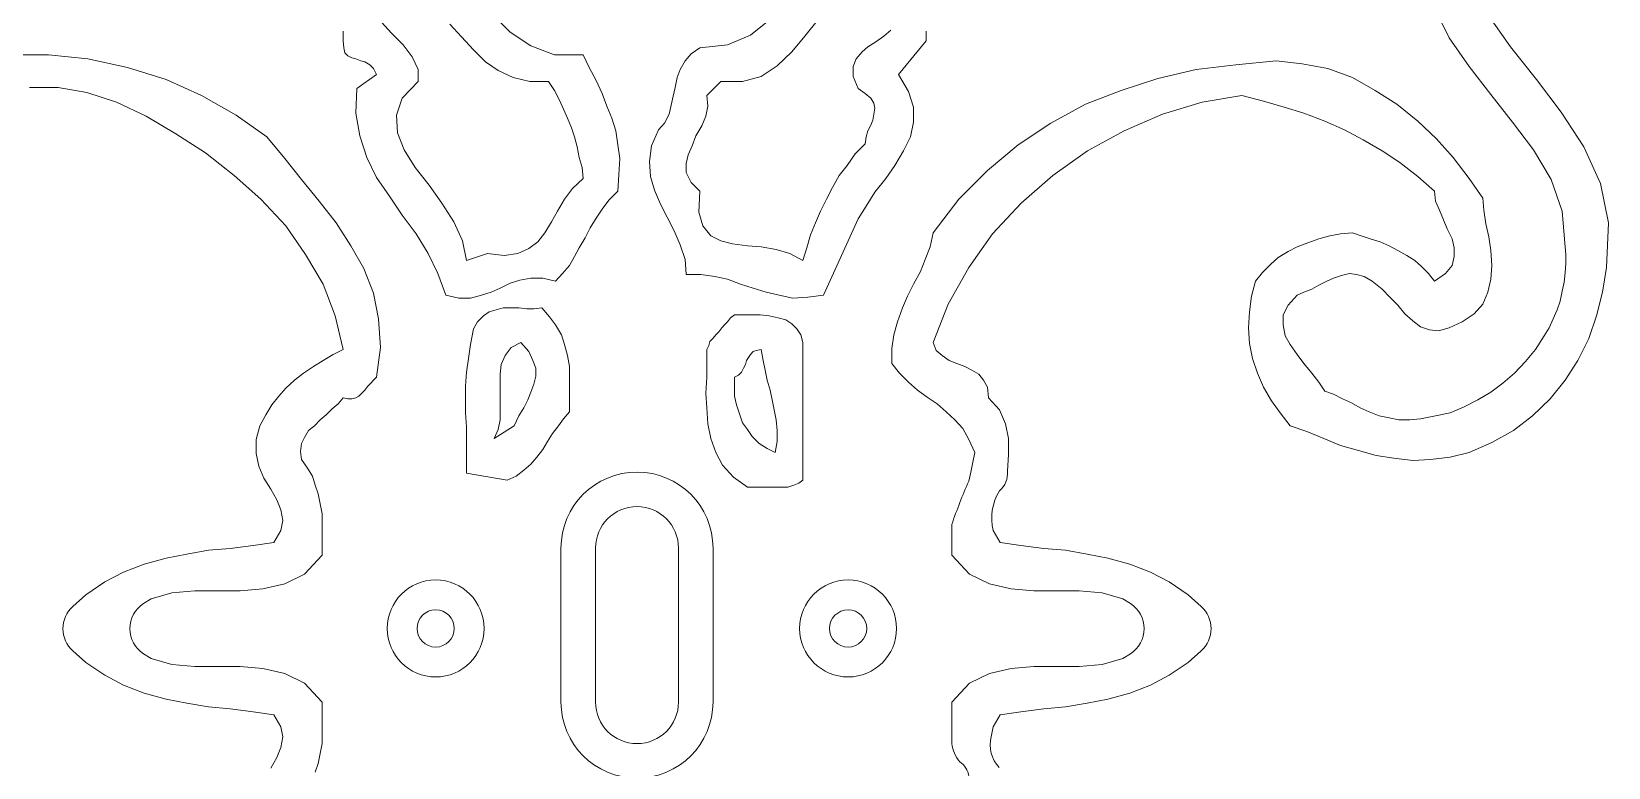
# Model space of a CAD drawing. Header units: millimetres. Extents: x -102 to 1947, y 0 to 1377.
# Drawn here: x 44 to 219.7, y 741.6 to 823.5 of the extents above; entities that cross this region are included whole.
import ezdxf

# ---------------------------------------------------------------- set-up
doc = ezdxf.new("R2010")
doc.units = ezdxf.units.MM
doc.layers.add('ceco.net 341', color=7, linetype='Continuous', lineweight=5)

# ---------------------------------------------------------------- blocks, each defined once
blk = doc.blocks.new('A$C00E300AF')
for p, q in [((-283.49, 993.76), (-279.74, 990.01)), ((-226.19, 989.35), (-222, 992.66)), ((-316.98, 988.03), (-316.98, 990.23)), ((-316.76, 986.49), (-316.98, 988.03)), ((-279.74, 990.01), (-275.11, 986.93)), ((-231.26, 987.15), (-226.19, 989.35)), ((-186.97, 988.03), (-193.14, 980.54)), ((-186.97, 990.23), (-186.97, 988.03)), ((-316.54, 985.38), (-316.76, 986.49)), ((-315.88, 984.72), (-316.54, 985.38)), ((-315, 984.28), (-315.88, 984.72)), ((-314.12, 984.06), (-315, 984.28)), ((-275.11, 986.93), (-269.82, 984.94)), ((-269.82, 984.94), (-263.43, 984.94)), ((-263.43, 984.94), (-262.11, 982.08)), ((-240.74, 983.62), (-239.41, 985.16)), ((-239.41, 985.16), (-237.43, 986.49)), ((-237.43, 986.49), (-231.26, 987.15)), ((-313.01, 983.62), (-314.12, 984.06)), ((-312.13, 983.4), (-313.01, 983.62)), ((-311.03, 982.74), (-312.13, 983.4)), ((-310.15, 981.86), (-311.03, 982.74)), ((-309.49, 980.54), (-310.15, 981.86)), ((-262.11, 982.08), (-260.57, 979.21)), ((-242.5, 979.87), (-241.84, 981.64)), ((-241.84, 981.64), (-240.74, 983.62)), ((-314.12, 971.94), (-313.9, 977.45)), ((-313.9, 977.45), (-309.49, 980.54)), ((-260.57, 979.21), (-259.25, 976.35)), ((-243.38, 975.69), (-242.94, 977.67)), ((-242.94, 977.67), (-242.5, 979.87)), ((-193.14, 980.54), (-190.93, 976.79)), ((-259.25, 976.35), (-258.14, 973.48)), ((-244.26, 971.72), (-243.82, 973.7)), ((-243.82, 973.7), (-243.38, 975.69)), ((-190.93, 976.79), (-189.83, 973.26)), ((-313.23, 966.87), (-314.12, 971.94)), ((-258.14, 973.48), (-257.04, 970.84)), ((-257.04, 970.84), (-256.16, 967.98)), ((-245.36, 969.74), (-244.26, 971.72)), ((-189.83, 973.26), (-189.83, 969.96)), ((-311.69, 962.03), (-313.23, 966.87)), ((-256.16, 967.98), (-255.72, 964.89)), ((-248.23, 964.67), (-246.69, 968.2)), ((-246.69, 968.2), (-245.36, 969.74)), ((-190.49, 966.65), (-192.04, 963.57)), ((-189.83, 969.96), (-190.49, 966.65)), ((-255.72, 964.89), (-255.28, 961.81)), ((-248.67, 961.14), (-248.23, 964.67)), ((-192.04, 963.57), (-194.02, 960.26)), ((-309.49, 957.62), (-311.69, 962.03)), ((-255.28, 961.81), (-255.5, 958.28)), ((-248.45, 957.84), (-248.67, 961.14)), ((-194.02, 960.26), (-196, 957.4)), ((-306.62, 953.43), (-309.49, 957.62)), ((-255.5, 958.28), (-255.72, 954.53)), ((-247.57, 954.75), (-248.45, 957.84)), ((-196, 957.4), (-198.43, 954.31)), ((-303.76, 949.24), (-306.62, 953.43)), ((-257.7, 952.55), (-259.25, 950.57)), ((-255.72, 954.53), (-257.7, 952.55)), ((-246.24, 951.67), (-247.57, 954.75)), ((-198.43, 954.31), (-200.41, 951.23)), ((-300.67, 945.06), (-303.76, 949.24)), ((-259.25, 950.57), (-260.57, 948.58)), ((-244.7, 948.8), (-246.24, 951.67)), ((-200.41, 951.23), (-202.17, 948.36)), ((-261.89, 946.38), (-262.99, 944.18)), ((-260.57, 948.58), (-261.89, 946.38)), ((-243.16, 945.72), (-244.7, 948.8)), ((-241.84, 942.63), (-243.16, 945.72)), ((-202.17, 948.36), (-209.88, 931.4)), ((-298.03, 940.65), (-300.67, 945.06)), ((-264.31, 941.97), (-265.42, 939.99)), ((-262.99, 944.18), (-264.31, 941.97)), ((-240.74, 939.33), (-241.84, 942.63)), ((-295.83, 936.24), (-298.03, 940.65)), ((-265.42, 939.99), (-266.52, 938.01)), ((-240.52, 936.02), (-240.74, 939.33)), ((-294.06, 931.4), (-295.83, 936.24)), ((-275.11, 935.14), (-277.54, 934.7)), ((-272.47, 935.14), (-275.11, 935.14)), ((-269.6, 934.48), (-272.47, 935.14)), ((-268.06, 936.24), (-269.6, 934.48)), ((-266.52, 938.01), (-268.06, 936.24)), ((-237.21, 936.02), (-240.52, 936.02)), ((-234.12, 935.58), (-237.21, 936.02)), ((-231.26, 934.92), (-234.12, 935.58)), ((-283.93, 932.06), (-286.13, 931.4)), ((-281.94, 932.94), (-283.93, 932.06)), ((-279.74, 934.04), (-281.94, 932.94)), ((-277.54, 934.7), (-279.74, 934.04)), ((-228.4, 933.82), (-231.26, 934.92)), ((-225.53, 932.94), (-228.4, 933.82)), ((-222.67, 932.06), (-225.53, 932.94)), ((-219.8, 931.4), (-222.67, 932.06)), ((-291.2, 930.73), (-294.06, 931.4)), ((-288.55, 930.73), (-291.2, 930.73)), ((-286.13, 931.4), (-288.55, 930.73)), ((-284.37, 927.65), (-282.82, 928.09)), ((-282.82, 928.09), (-281.28, 928.53)), ((-281.28, 928.53), (-279.52, 928.53)), ((-279.52, 928.53), (-277.76, 928.53)), ((-277.76, 928.53), (-275.99, 928.31)), ((-275.99, 928.31), (-274.45, 928.31)), ((-274.45, 928.31), (-272.69, 928.53)), ((-272.69, 928.53), (-270.93, 926.55)), ((-216.72, 930.73), (-219.8, 931.4)), ((-213.41, 930.95), (-216.72, 930.73)), ((-209.88, 931.4), (-213.41, 930.95)), ((-287.89, 923.9), (-287.01, 925.45)), ((-287.01, 925.45), (-285.69, 926.77)), ((-285.69, 926.77), (-284.37, 927.65)), ((-270.93, 926.55), (-269.6, 924.78)), ((-269.6, 924.78), (-268.28, 922.58)), ((-232.58, 924.12), (-231.92, 924.78)), ((-231.92, 924.78), (-231.26, 925.45)), ((-231.26, 925.45), (-230.6, 926.33)), ((-230.6, 926.33), (-229.72, 926.99)), ((-229.72, 926.99), (-227.95, 926.99)), ((-227.95, 926.99), (-225.97, 926.99)), ((-225.97, 926.99), (-223.99, 926.99)), ((-223.99, 926.99), (-222, 926.77)), ((-222, 926.77), (-220.02, 926.33)), ((-220.02, 926.33), (-218.26, 925.89)), ((-218.26, 925.89), (-216.94, 925)), ((-216.94, 925), (-215.83, 923.9)), ((-288.55, 920.38), (-287.89, 923.9)), ((-268.28, 922.58), (-267.62, 920.38)), ((-235.45, 920.16), (-235.23, 921.04)), ((-235.23, 921.04), (-234.57, 921.7)), ((-234.57, 921.7), (-233.9, 922.58)), ((-233.9, 922.58), (-233.24, 923.24)), ((-233.24, 923.24), (-232.58, 924.12)), ((-215.83, 923.9), (-214.95, 922.58)), ((-214.95, 922.58), (-214.51, 920.82)), ((-288.99, 917.29), (-288.55, 920.38)), ((-267.62, 920.38), (-266.96, 917.95)), ((-266.96, 917.95), (-266.52, 915.53)), ((-235.89, 919.28), (-235.45, 920.16)), ((-235.89, 916.19), (-235.89, 919.28)), ((-214.51, 920.82), (-214.51, 918.17)), ((-214.51, 918.17), (-214.51, 915.31)), ((-289.66, 911.12), (-289.44, 914.21)), ((-289.44, 914.21), (-288.99, 917.29)), ((-266.52, 915.53), (-266.52, 913.1)), ((-235.89, 913.1), (-235.89, 916.19)), ((-214.51, 915.31), (-214.51, 912.44)), ((-289.66, 908.04), (-289.66, 911.12)), ((-266.52, 913.1), (-266.52, 910.68)), ((-266.52, 910.68), (-266.52, 908.04)), ((-236.11, 909.58), (-235.89, 913.1)), ((-214.51, 912.44), (-214.51, 909.36)), ((-289.66, 905.17), (-289.66, 908.04)), ((-266.52, 908.04), (-266.52, 905.39)), ((-235.89, 906.27), (-236.11, 909.58)), ((-214.51, 909.36), (-214.51, 906.27)), ((-289.44, 902.09), (-289.66, 905.17)), ((-267.84, 903.85), (-268.94, 902.31)), ((-266.52, 905.39), (-267.84, 903.85)), ((-235.67, 902.75), (-235.89, 906.27)), ((-214.51, 906.27), (-214.51, 902.97)), ((-289.44, 898.78), (-289.44, 902.09)), ((-270.26, 900.54), (-271.37, 898.78)), ((-268.94, 902.31), (-270.26, 900.54)), ((-235.01, 899.44), (-235.67, 902.75)), ((-214.51, 902.97), (-214.51, 899.66)), ((-289.44, 895.26), (-289.44, 898.78)), ((-272.47, 897.02), (-273.79, 895.26)), ((-271.37, 898.78), (-272.47, 897.02)), ((-233.9, 896.36), (-235.01, 899.44)), ((-232.36, 893.49), (-233.9, 896.36)), ((-214.51, 899.66), (-214.51, 896.58)), ((-214.51, 896.58), (-214.51, 893.27)), ((-289.44, 891.73), (-289.44, 895.26)), ((-275.11, 893.71), (-276.65, 892.39)), ((-273.79, 895.26), (-275.11, 893.71)), ((-229.94, 890.85), (-232.36, 893.49)), ((-214.51, 893.27), (-214.51, 890.19)), ((-280.4, 890.19), (-289.44, 891.73)), ((-278.42, 891.07), (-280.4, 890.19)), ((-276.65, 892.39), (-278.42, 891.07)), ((-226.85, 888.64), (-229.94, 890.85)), ((-215.39, 889.53), (-216.5, 889.09)), ((-214.51, 890.19), (-215.39, 889.53)), ((-225.53, 888.64), (-226.85, 888.64)), ((-224.21, 888.64), (-225.53, 888.64)), ((-222.89, 888.64), (-224.21, 888.64)), ((-221.56, 888.64), (-222.89, 888.64)), ((-220.24, 888.64), (-221.56, 888.64)), ((-218.92, 888.64), (-220.24, 888.64)), ((-217.82, 888.64), (-218.92, 888.64)), ((-216.5, 889.09), (-217.82, 888.64)), ((-268.4, 840.74), (-268.4, 875.03)), ((-260.7, 840.74), (-260.7, 875.03)), ((-242.21, 840.74), (-242.21, 875.03)), ((-234.5, 840.74), (-234.5, 875.03))]:
    blk.add_line(p, q)
for centre, radius in [((-296.33, 857.13), 10.8), ((-204.4, 857.13), 10.8), ((-296.33, 857.13), 4.15), ((-204.4, 857.13), 4.15)]:
    blk.add_circle(centre, radius)
for centre, radius, start, end in [((-251.45, 875.03), 16.95, 0, 180), ((-62.92, 839.4), 125.24, 156.1864, 160.953), ((-173.81, 891.6), 4.94, 309.8069, 6.6831), ((-161.1, 881.75), 11.3, 147.6496, 194.3707), ((-251.45, 875.03), 9.25, 0, 180), ((-251.45, 840.74), 16.95, 180, 0), ((-251.45, 840.74), 9.25, 180, 0), ((-165.48, 831.13), 7.25, 164.8461, 223.1873), ((-174.33, 832.18), 7, 185.7417, 222.5418), ((-182.24, 823.52), 4.79, 8.2912, 55.0538)]:
    blk.add_arc(centre, radius, start, end)
at = {"layer": 'ceco.net 341'}
for p, q in [((-73.7, 995.3), (-70.4, 988.69)), ((-306.18, 989.79), (-308.39, 992.22)), ((-293.18, 991.77), (-290.54, 988.91)), ((-214.07, 989.13), (-210.99, 992.88)), ((-56.73, 986.71), (-62.02, 994.2)), ((-303.54, 987.15), (-306.18, 989.79)), ((-290.54, 988.91), (-287.89, 986.04)), ((-216.94, 985.6), (-214.07, 989.13)), ((-198.21, 987.81), (-199.97, 986.71)), ((-196.44, 989.13), (-198.21, 987.81)), ((-194.9, 990.45), (-196.44, 989.13)), ((-70.4, 988.69), (-65.99, 982.3)), ((-382.65, 984.94), (-391.46, 984.94)), ((-373.83, 984.06), (-382.65, 984.94)), ((-301.56, 984.5), (-303.54, 987.15)), ((-300.23, 981.64), (-301.56, 984.5)), ((-287.89, 986.04), (-285.25, 983.4)), ((-220.24, 982.52), (-216.94, 985.6)), ((-201.29, 985.6), (-202.61, 984.06)), ((-199.97, 986.71), (-201.29, 985.6)), ((-51, 979.43), (-56.73, 986.71)), ((-365.02, 982.08), (-373.83, 984.06)), ((-356.43, 979.43), (-365.02, 982.08)), ((-300.23, 978.99), (-300.23, 981.64)), ((-285.25, 983.4), (-282.38, 981.42)), ((-282.38, 981.42), (-279.08, 979.87)), ((-223.77, 980.1), (-220.24, 982.52)), ((-202.61, 984.06), (-203.27, 982.3)), ((-203.27, 982.3), (-203.27, 980.1)), ((-126.81, 981.64), (-135.4, 979.65)), ((-117.99, 982.74), (-126.81, 981.64)), ((-108.96, 983.62), (-117.99, 982.74)), ((-103.23, 982.96), (-108.96, 983.62)), ((-97.5, 981.86), (-103.23, 982.96)), ((-91.99, 979.87), (-97.5, 981.86)), ((-65.99, 982.3), (-61.14, 976.13)), ((-386.84, 977.67), (-380.45, 977.67)), ((-380.45, 977.67), (-374.05, 976.57)), ((-348.49, 975.91), (-356.43, 979.43)), ((-303.76, 975.25), (-300.23, 978.99)), ((-279.08, 979.87), (-275.33, 978.99)), ((-275.33, 978.99), (-271.15, 978.99)), ((-271.15, 978.99), (-269.82, 977.01)), ((-235.89, 975.91), (-232.8, 978.99)), ((-232.8, 978.99), (-227.95, 978.99)), ((-227.95, 978.99), (-223.77, 980.1)), ((-203.27, 980.1), (-202.17, 977.45)), ((-202.17, 977.45), (-200.63, 976.35)), ((-135.4, 979.65), (-143.56, 977.01)), ((-86.92, 977.01), (-91.99, 979.87)), ((-45.49, 972.16), (-51, 979.43)), ((-374.05, 976.57), (-367.44, 974.37)), ((-367.44, 974.37), (-360.83, 971.28)), ((-340.78, 971.5), (-348.49, 975.91)), ((-305.08, 971.5), (-303.76, 975.25)), ((-269.82, 977.01), (-268.72, 974.81)), ((-268.72, 974.81), (-267.84, 972.82)), ((-235.67, 973.48), (-235.89, 975.91)), ((-200.63, 976.35), (-199.31, 975.25)), ((-199.31, 975.25), (-198.65, 974.15)), ((-198.65, 974.15), (-198.43, 973.04)), ((-151.49, 973.92), (-159.2, 969.74)), ((-143.56, 977.01), (-151.49, 973.92)), ((-134.3, 971.72), (-125.49, 974.37)), ((-125.49, 974.37), (-116.67, 975.91)), ((-116.67, 975.91), (-111.82, 974.59)), ((-111.82, 974.59), (-107.2, 973.26)), ((-82.07, 973.92), (-86.92, 977.01)), ((-77.45, 970.18), (-82.07, 973.92)), ((-61.14, 976.13), (-56.29, 969.96)), ((-360.83, 971.28), (-354.22, 967.31)), ((-333.95, 966.65), (-340.78, 971.5)), ((-304.86, 967.53), (-305.08, 971.5)), ((-267.84, 972.82), (-266.96, 970.84)), ((-266.96, 970.84), (-266.08, 968.64)), ((-236.99, 969.08), (-236.11, 971.28)), ((-236.11, 971.28), (-235.67, 973.48)), ((-198.87, 970.4), (-199.31, 969.3)), ((-198.65, 971.72), (-198.87, 970.4)), ((-198.43, 973.04), (-198.65, 971.72)), ((-142.89, 967.98), (-134.3, 971.72)), ((-107.2, 973.26), (-102.79, 971.94)), ((-102.79, 971.94), (-98.16, 970.18)), ((-98.16, 970.18), (-93.75, 968.2)), ((-73.26, 966.21), (-77.45, 970.18)), ((-40.43, 964.45), (-45.49, 972.16)), ((-354.22, 967.31), (-347.61, 963.13)), ((-329.98, 961.81), (-333.95, 966.65)), ((-303.32, 963.79), (-304.86, 967.53)), ((-266.08, 968.64), (-265.42, 966.65)), ((-265.42, 966.65), (-264.76, 964.45)), ((-239.19, 964.67), (-238.31, 966.87)), ((-238.31, 966.87), (-236.99, 969.08)), ((-200.41, 966.65), (-200.63, 965.11)), ((-199.97, 967.98), (-200.41, 966.65)), ((-199.31, 969.3), (-199.97, 967.98)), ((-159.2, 969.74), (-166.47, 964.89)), ((-151.05, 963.57), (-142.89, 967.98)), ((-93.75, 968.2), (-89.57, 965.99)), ((-56.29, 969.96), (-51.66, 963.79)), ((-347.61, 963.13), (-341.22, 958.06)), ((-300.89, 959.82), (-303.32, 963.79)), ((-264.76, 964.45), (-264.31, 962.03)), ((-240.07, 962.69), (-239.19, 964.67)), ((-200.63, 965.11), (-202.83, 962.91)), ((-166.47, 964.89), (-173.3, 959.16)), ((-158.76, 958.06), (-151.05, 963.57)), ((-89.57, 965.99), (-85.38, 963.57)), ((-85.38, 963.57), (-81.41, 960.92)), ((-69.51, 962.03), (-73.26, 966.21)), ((-51.66, 963.79), (-47.7, 957.18)), ((-36.68, 956.3), (-40.43, 964.45)), ((-326.24, 957.18), (-329.98, 961.81)), ((-297.81, 955.86), (-300.89, 959.82)), ((-264.31, 962.03), (-263.65, 959.82)), ((-263.65, 959.82), (-263.43, 957.4)), ((-240.52, 960.7), (-240.07, 962.69)), ((-240.52, 958.72), (-240.52, 960.7)), ((-204.6, 960.26), (-206.36, 958.06)), ((-202.83, 962.91), (-204.6, 960.26)), ((-81.41, 960.92), (-77.45, 957.84)), ((-65.99, 957.4), (-69.51, 962.03)), ((-341.22, 958.06), (-335.27, 952.77)), ((-322.27, 952.33), (-326.24, 957.18)), ((-263.43, 957.4), (-265.86, 955.19)), ((-239.41, 956.52), (-240.52, 958.72)), ((-237.43, 954.53), (-239.41, 956.52)), ((-206.36, 958.06), (-207.9, 955.41)), ((-173.3, 959.16), (-179.7, 952.77)), ((-165.81, 951.89), (-158.76, 958.06)), ((-77.45, 957.84), (-73.7, 954.53)), ((-62.9, 952.99), (-65.99, 957.4)), ((-47.7, 957.18), (-45.27, 950.13)), ((-34.92, 947.48), (-36.68, 956.3)), ((-335.27, 952.77), (-329.76, 946.82)), ((-294.94, 951.89), (-297.81, 955.86)), ((-267.62, 952.77), (-269.16, 950.13)), ((-265.86, 955.19), (-267.62, 952.77)), ((-237.65, 949.91), (-237.43, 954.53)), ((-209.22, 952.77), (-210.55, 950.13)), ((-207.9, 955.41), (-209.22, 952.77)), ((-179.7, 952.77), (-185.42, 945.28)), ((-73.7, 954.53), (-73.48, 952.33)), ((-62.68, 950.35), (-62.9, 952.99)), ((-318.52, 947.48), (-322.27, 952.33)), ((-292.3, 947.7), (-294.94, 951.89)), ((-269.16, 950.13), (-270.48, 947.7)), ((-236.77, 946.82), (-237.65, 949.91)), ((-210.55, 950.13), (-211.65, 947.48)), ((-172.2, 945.06), (-165.81, 951.89)), ((-73.48, 952.33), (-72.6, 950.35)), ((-72.6, 950.35), (-71.72, 948.14)), ((-62.24, 947.26), (-62.68, 950.35)), ((-45.27, 950.13), (-44.61, 942.19)), ((-329.76, 946.82), (-325.35, 940.43)), ((-315.22, 942.41), (-318.52, 947.48)), ((-290.32, 943.51), (-292.3, 947.7)), ((-270.48, 947.7), (-272.03, 945.28)), ((-235.01, 944.62), (-236.77, 946.82)), ((-211.65, 947.48), (-212.75, 944.84)), ((-71.72, 948.14), (-70.84, 946.16)), ((-70.84, 946.16), (-69.73, 943.96)), ((-61.58, 944.4), (-62.24, 947.26)), ((-35.36, 937.57), (-34.92, 947.48)), ((-312.35, 937.34), (-315.22, 942.41)), ((-289.44, 939.11), (-290.32, 943.51)), ((-273.57, 943.29), (-275.55, 941.75)), ((-272.03, 945.28), (-273.57, 943.29)), ((-232.8, 943.51), (-235.01, 944.62)), ((-230.16, 942.85), (-232.8, 943.51)), ((-226.85, 942.41), (-230.16, 942.85)), ((-223.77, 942.19), (-226.85, 942.41)), ((-220.46, 941.53), (-223.77, 942.19)), ((-213.63, 941.97), (-214.51, 939.11)), ((-212.75, 944.84), (-213.63, 941.97)), ((-186.09, 942.19), (-187.19, 939.33)), ((-185.42, 945.28), (-186.09, 942.19)), ((-177.49, 937.57), (-172.2, 945.06)), ((-104.33, 942.19), (-106.31, 941.09)), ((-101.91, 943.07), (-104.33, 942.19)), ((-99.48, 943.96), (-101.91, 943.07)), ((-97.06, 944.62), (-99.48, 943.96)), ((-94.64, 945.06), (-97.06, 944.62)), ((-91.99, 945.28), (-94.64, 945.06)), ((-90.01, 944.62), (-91.99, 945.28)), ((-88.02, 943.96), (-90.01, 944.62)), ((-85.82, 943.29), (-88.02, 943.96)), ((-83.84, 942.41), (-85.82, 943.29)), ((-81.85, 941.31), (-83.84, 942.41)), ((-69.73, 943.96), (-69.29, 941.97)), ((-69.29, 941.97), (-69.29, 939.99)), ((-61.14, 941.31), (-61.58, 944.4)), ((-44.61, 942.19), (-44.39, 940.43)), ((-325.35, 940.43), (-321.39, 933.82)), ((-284.81, 940.65), (-289.44, 939.11)), ((-281.06, 940.21), (-284.81, 940.65)), ((-277.98, 940.65), (-281.06, 940.21)), ((-275.55, 941.75), (-277.98, 940.65)), ((-217.38, 940.65), (-220.46, 941.53)), ((-214.51, 939.11), (-217.38, 940.65)), ((-187.19, 939.33), (-188.29, 936.68)), ((-108.52, 939.77), (-110.28, 938.23)), ((-106.31, 941.09), (-108.52, 939.77)), ((-79.87, 940.21), (-81.85, 941.31)), ((-78.11, 939.11), (-79.87, 940.21)), ((-76.57, 937.79), (-78.11, 939.11)), ((-69.29, 939.99), (-69.73, 938.01)), ((-60.92, 938.01), (-61.14, 941.31)), ((-44.39, 938.45), (-44.61, 936.46)), ((-44.39, 940.43), (-44.39, 938.45)), ((-310.15, 931.84), (-312.35, 937.34)), ((-188.29, 936.68), (-189.83, 933.82)), ((-182.12, 929.41), (-177.49, 937.57)), ((-112.04, 936.46), (-113.59, 934.48)), ((-110.28, 938.23), (-112.04, 936.46)), ((-97.72, 934.48), (-96.18, 935.14)), ((-96.18, 935.14), (-94.42, 935.8)), ((-94.42, 935.8), (-92.65, 936.24)), ((-92.65, 936.24), (-91.11, 936.02)), ((-91.11, 936.02), (-89.35, 935.58)), ((-89.35, 935.58), (-87.58, 934.48)), ((-75.02, 936.24), (-76.57, 937.79)), ((-73.7, 934.48), (-75.02, 936.24)), ((-71.28, 936.24), (-73.7, 934.48)), ((-69.73, 938.01), (-71.28, 936.24)), ((-61.14, 934.92), (-60.92, 938.01)), ((-44.61, 936.46), (-44.83, 934.26)), ((-36.24, 932.06), (-35.36, 937.57)), ((-321.39, 933.82), (-318.74, 926.77)), ((-309.05, 926.11), (-310.15, 931.84)), ((-189.83, 933.82), (-191.15, 931.17)), ((-113.59, 934.48), (-114.47, 931.17)), ((-104.33, 931.4), (-102.79, 932.06)), ((-102.79, 932.06), (-101.03, 932.72)), ((-101.03, 932.72), (-99.48, 933.6)), ((-99.48, 933.6), (-97.72, 934.48)), ((-87.58, 934.48), (-85.38, 932.72)), ((-85.38, 932.72), (-83.62, 930.95)), ((-62.9, 929.41), (-61.8, 932.06)), ((-61.8, 932.06), (-61.14, 934.92)), ((-45.27, 932.28), (-45.71, 930.07)), ((-44.83, 934.26), (-45.27, 932.28)), ((-37.56, 926.77), (-36.24, 932.06)), ((-192.26, 928.53), (-193.36, 925.45)), ((-191.15, 931.17), (-192.26, 928.53)), ((-185.42, 920.82), (-182.12, 929.41)), ((-114.47, 931.17), (-114.91, 927.65)), ((-107.42, 926.99), (-106.31, 929.19)), ((-106.31, 929.19), (-104.33, 931.4)), ((-83.62, 930.95), (-81.85, 929.19)), ((-81.85, 929.19), (-80.31, 927.21)), ((-64.89, 927.21), (-62.9, 929.41)), ((-46.38, 928.09), (-47.26, 926.11)), ((-45.71, 930.07), (-46.38, 928.09)), ((-318.74, 926.77), (-316.98, 919.28)), ((-308.61, 919.72), (-309.05, 926.11)), ((-193.36, 925.45), (-194.24, 922.58)), ((-114.91, 927.65), (-115.13, 924.12)), ((-107.42, 924.78), (-107.42, 926.99)), ((-106.98, 922.36), (-107.42, 924.78)), ((-80.31, 927.21), (-78.55, 925.67)), ((-78.55, 925.67), (-76.79, 924.34)), ((-70.4, 924.12), (-67.53, 925.45)), ((-67.53, 925.45), (-64.89, 927.21)), ((-47.26, 926.11), (-48.14, 924.12)), ((-39.32, 921.7), (-37.56, 926.77)), ((-194.24, 922.58), (-194.68, 919.5)), ((-115.13, 924.12), (-114.91, 920.6)), ((-105.87, 920.38), (-106.98, 922.36)), ((-76.79, 924.34), (-74.8, 923.68)), ((-74.8, 923.68), (-72.82, 923.46)), ((-72.82, 923.46), (-70.4, 924.12)), ((-49.24, 922.36), (-51.22, 919.28)), ((-48.14, 924.12), (-49.24, 922.36)), ((-41.75, 916.85), (-39.32, 921.7)), ((-319.18, 918.17), (-321.39, 916.85)), ((-316.98, 919.28), (-319.18, 918.17)), ((-309.49, 913.1), (-308.61, 919.72)), ((-281.72, 915.97), (-280.84, 917.95)), ((-280.84, 917.95), (-279.52, 919.72)), ((-279.52, 919.72), (-277.32, 920.82)), ((-277.32, 920.82), (-275.55, 918.83)), ((-275.55, 918.83), (-274.67, 916.85)), ((-227.07, 916.85), (-226.63, 917.51)), ((-226.63, 917.51), (-226.19, 918.17)), ((-226.19, 918.17), (-225.53, 918.83)), ((-225.53, 918.83), (-224.87, 919.05)), ((-224.87, 919.05), (-223.77, 919.28)), ((-223.77, 919.28), (-223.33, 916.85)), ((-194.68, 919.5), (-194.68, 916.19)), ((-184.76, 919.05), (-185.42, 920.82)), ((-183.44, 917.95), (-184.76, 919.05)), ((-181.9, 916.85), (-183.44, 917.95)), ((-114.91, 920.6), (-114.25, 917.29)), ((-104.33, 918.17), (-105.87, 920.38)), ((-102.79, 916.19), (-104.33, 918.17)), ((-51.22, 919.28), (-53.43, 916.63)), ((-325.8, 913.99), (-327.78, 912.44)), ((-323.59, 915.53), (-325.8, 913.99)), ((-321.39, 916.85), (-323.59, 915.53)), ((-281.94, 913.77), (-281.72, 915.97)), ((-274.67, 916.85), (-274.01, 915.09)), ((-274.01, 915.09), (-274.01, 913.33)), ((-228.84, 913.55), (-228.17, 914.21)), ((-228.17, 914.21), (-227.73, 915.09)), ((-227.73, 915.09), (-227.29, 915.97)), ((-227.29, 915.97), (-227.07, 916.85)), ((-223.33, 916.85), (-222.89, 914.65)), ((-222.89, 914.65), (-222.45, 912.44)), ((-194.68, 916.19), (-192.92, 913.99)), ((-192.92, 913.99), (-190.93, 912)), ((-180.14, 916.19), (-181.9, 916.85)), ((-178.37, 915.53), (-180.14, 916.19)), ((-176.83, 914.65), (-178.37, 915.53)), ((-175.29, 913.77), (-176.83, 914.65)), ((-114.25, 917.29), (-113.15, 913.99)), ((-113.15, 913.99), (-111.82, 910.9)), ((-101.03, 913.99), (-102.79, 916.19)), ((-99.48, 912), (-101.03, 913.99)), ((-55.85, 913.99), (-58.5, 911.78)), ((-53.43, 916.63), (-55.85, 913.99)), ((-44.61, 912.44), (-41.75, 916.85)), ((-329.76, 910.68), (-331.3, 908.92)), ((-327.78, 912.44), (-329.76, 910.68)), ((-312.13, 910.24), (-311.47, 911.12)), ((-311.47, 911.12), (-310.81, 911.78)), ((-310.81, 911.78), (-310.15, 912.44)), ((-310.15, 912.44), (-309.49, 913.1)), ((-281.94, 911.34), (-281.94, 913.77)), ((-281.94, 908.7), (-281.94, 911.34)), ((-274.45, 911.56), (-275.11, 909.8)), ((-274.01, 913.33), (-274.45, 911.56)), ((-229.72, 913.1), (-228.84, 913.55)), ((-229.72, 911.12), (-229.72, 913.1)), ((-229.72, 908.92), (-229.72, 911.12)), ((-222.45, 912.44), (-221.78, 910.24)), ((-190.93, 912), (-188.95, 910.24)), ((-174.19, 912.44), (-175.29, 913.77)), ((-173.3, 910.9), (-174.19, 912.44)), ((-173.08, 908.48), (-173.3, 910.9)), ((-111.82, 910.9), (-110.06, 907.82)), ((-98.16, 910.02), (-99.48, 912)), ((-58.5, 911.78), (-61.14, 909.8)), ((-47.92, 908.26), (-44.61, 912.44)), ((-332.85, 906.93), (-334.17, 904.73)), ((-331.3, 908.92), (-332.85, 906.93)), ((-319.4, 906.05), (-318.08, 907.16)), ((-318.08, 907.16), (-316.98, 908.48)), ((-316.98, 908.48), (-315.88, 908.26)), ((-315.88, 908.26), (-315, 908.26)), ((-315, 908.26), (-314.12, 908.48)), ((-314.12, 908.48), (-313.46, 908.92)), ((-313.46, 908.92), (-312.79, 909.58)), ((-312.79, 909.58), (-312.13, 910.24)), ((-281.94, 906.05), (-281.94, 908.7)), ((-275.77, 908.04), (-276.65, 906.27)), ((-275.11, 909.8), (-275.77, 908.04)), ((-229.28, 906.93), (-229.72, 908.92)), ((-228.62, 904.95), (-229.28, 906.93)), ((-221.78, 910.24), (-221.34, 908.04)), ((-221.34, 908.04), (-220.9, 905.83)), ((-188.95, 910.24), (-186.75, 908.7)), ((-186.75, 908.7), (-184.54, 907.16)), ((-184.54, 907.16), (-182.56, 905.39)), ((-170.66, 905.83), (-173.08, 908.48)), ((-110.06, 907.82), (-108.08, 905.17)), ((-96.18, 909.36), (-98.16, 910.02)), ((-94.19, 908.26), (-96.18, 909.36)), ((-92.21, 907.38), (-94.19, 908.26)), ((-90.23, 906.27), (-92.21, 907.38)), ((-64.01, 908.04), (-67.09, 906.49)), ((-61.14, 909.8), (-64.01, 908.04)), ((-51.89, 904.51), (-47.92, 908.26)), ((-334.17, 904.73), (-335.49, 902.31)), ((-323.37, 902.31), (-322.05, 903.63)), ((-322.05, 903.63), (-320.73, 904.73)), ((-320.73, 904.73), (-319.4, 906.05)), ((-282.38, 901.43), (-281.94, 903.63)), ((-281.94, 903.63), (-281.94, 906.05)), ((-277.76, 904.51), (-278.86, 902.31)), ((-276.65, 906.27), (-277.76, 904.51)), ((-227.95, 902.97), (-228.62, 904.95)), ((-220.9, 905.83), (-220.46, 903.63)), ((-220.46, 903.63), (-220.24, 901.21)), ((-182.56, 905.39), (-180.58, 903.63)), ((-180.58, 903.63), (-178.81, 901.65)), ((-169.34, 902.75), (-170.66, 905.83)), ((-108.08, 905.17), (-105.87, 902.31)), ((-88.24, 905.39), (-90.23, 906.27)), ((-86.04, 904.51), (-88.24, 905.39)), ((-83.84, 904.07), (-86.04, 904.51)), ((-81.63, 903.63), (-83.84, 904.07)), ((-79.21, 903.63), (-81.63, 903.63)), ((-76.79, 903.85), (-79.21, 903.63)), ((-73.48, 904.51), (-76.79, 903.85)), ((-70.18, 905.17), (-73.48, 904.51)), ((-67.09, 906.49), (-70.18, 905.17)), ((-56.07, 901.21), (-51.89, 904.51)), ((-335.49, 902.31), (-336.37, 899.22)), ((-325.58, 899.66), (-324.69, 901.21)), ((-324.69, 901.21), (-323.37, 902.31)), ((-278.86, 902.31), (-283.27, 899.44)), ((-283.27, 899.44), (-282.38, 901.43)), ((-226.85, 901.43), (-227.95, 902.97)), ((-225.75, 899.88), (-226.85, 901.43)), ((-224.21, 898.34), (-225.75, 899.88)), ((-220.24, 901.21), (-220.24, 898.78)), ((-178.81, 901.65), (-177.49, 899.22)), ((-168.68, 899.44), (-169.34, 902.75)), ((-105.87, 902.31), (-102.13, 900.99)), ((-102.13, 900.99), (-98.38, 899.44)), ((-60.92, 898.56), (-56.07, 901.21)), ((-336.37, 899.22), (-336.37, 896.14)), ((-326.46, 896.58), (-326.24, 898.34)), ((-326.24, 894.81), (-326.46, 896.58)), ((-326.24, 898.34), (-325.58, 899.66)), ((-222.45, 897.24), (-224.21, 898.34)), ((-220.68, 896.36), (-222.45, 897.24)), ((-220.24, 898.78), (-220.68, 896.36)), ((-177.49, 899.22), (-176.17, 896.36)), ((-176.17, 896.36), (-176.61, 894.15)), ((-168.68, 895.92), (-168.68, 899.44)), ((-98.38, 899.44), (-94.64, 897.9)), ((-94.64, 897.9), (-90.67, 896.8)), ((-90.67, 896.8), (-86.7, 895.7)), ((-70.18, 895.26), (-65.99, 896.36)), ((-65.99, 896.36), (-60.92, 898.56)), ((-336.37, 896.14), (-335.71, 893.27)), ((-335.71, 893.27), (-334.61, 890.63)), ((-324.91, 892.83), (-326.24, 894.81)), ((-323.81, 891.07), (-324.91, 892.83)), ((-176.61, 894.15), (-177.05, 891.95)), ((-168.9, 892.17), (-168.68, 895.92)), ((-86.7, 895.7), (-82.74, 895.04)), ((-82.74, 895.04), (-78.55, 894.59)), ((-78.55, 894.59), (-74.58, 894.81)), ((-74.58, 894.81), (-70.18, 895.26)), ((-334.61, 890.63), (-333.07, 888.2)), ((-323.15, 889.09), (-323.81, 891.07)), ((-177.05, 891.95), (-177.49, 889.97)), ((-333.07, 888.2), (-331.75, 885.78)), ((-331.75, 885.78), (-330.86, 883.58)), ((-322.49, 887.1), (-323.15, 889.09)), ((-322.05, 884.9), (-322.49, 887.1)), ((-330.86, 883.58), (-330.42, 881.15)), ((-321.61, 882.69), (-322.05, 884.9)), ((-321.61, 880.27), (-321.61, 882.69)), ((-330.86, 878.95), (-332.41, 876.3)), ((-330.42, 881.15), (-330.86, 878.95)), ((-321.61, 878.07), (-321.61, 880.27)), ((-181.3, 878.07), (-181.3, 880.27)), ((-172.04, 878.95), (-170.5, 876.3)), ((-337.03, 875.64), (-342.1, 874.98)), ((-332.41, 876.3), (-337.03, 875.64)), ((-321.61, 875.64), (-321.61, 878.07)), ((-321.61, 873.44), (-321.61, 875.64)), ((-181.3, 875.64), (-181.3, 878.07)), ((-181.3, 873.44), (-181.3, 875.64)), ((-170.5, 876.3), (-165.87, 875.64)), ((-165.87, 875.64), (-160.8, 874.98)), ((-356.43, 872.78), (-361.27, 871.46)), ((-351.8, 873.66), (-356.43, 872.78)), ((-346.95, 874.54), (-351.8, 873.66)), ((-342.1, 874.98), (-346.95, 874.54)), ((-325.58, 869.25), (-321.61, 873.44)), ((-177.33, 869.25), (-181.3, 873.44)), ((-160.8, 874.98), (-155.96, 874.54)), ((-155.96, 874.54), (-151.11, 873.66)), ((-151.11, 873.66), (-146.48, 872.78)), ((-146.48, 872.78), (-141.63, 871.46)), ((-365.9, 869.69), (-370.09, 867.49)), ((-361.27, 871.46), (-365.9, 869.69)), ((-329.98, 867.05), (-325.58, 869.25)), ((-172.92, 867.05), (-177.33, 869.25)), ((-141.63, 871.46), (-137, 869.69)), ((-137, 869.69), (-132.82, 867.49)), ((-370.09, 867.49), (-374.28, 864.63)), ((-359.73, 863.74), (-355.1, 865.07)), ((-355.1, 865.07), (-350.04, 865.51)), ((-350.04, 865.51), (-344.97, 865.51)), ((-344.97, 865.51), (-339.9, 865.51)), ((-339.9, 865.51), (-334.83, 865.95)), ((-334.83, 865.95), (-329.98, 867.05)), ((-168.08, 865.95), (-172.92, 867.05)), ((-163.01, 865.51), (-168.08, 865.95)), ((-157.94, 865.51), (-163.01, 865.51)), ((-152.87, 865.51), (-157.94, 865.51)), ((-147.8, 865.07), (-152.87, 865.51)), ((-143.17, 863.74), (-147.8, 865.07)), ((-132.82, 867.49), (-128.63, 864.63)), ((-374.28, 864.63), (-377.2, 862.03)), ((-361.42, 862.68), (-359.73, 863.74)), ((-141.49, 862.68), (-143.17, 863.74)), ((-128.63, 864.63), (-125.71, 862.03)), ((-374.28, 849.55), (-377.2, 852.15)), ((-361.42, 851.5), (-359.73, 850.43)), ((-141.49, 851.5), (-143.17, 850.43)), ((-128.63, 849.55), (-125.71, 852.15)), ((-370.09, 846.69), (-374.28, 849.55)), ((-359.73, 850.43), (-355.1, 849.11)), ((-355.1, 849.11), (-350.04, 848.67)), ((-350.04, 848.67), (-344.97, 848.67)), ((-344.97, 848.67), (-339.9, 848.67)), ((-339.9, 848.67), (-334.83, 848.23)), ((-334.83, 848.23), (-329.98, 847.13)), ((-329.98, 847.13), (-325.58, 844.92)), ((-172.92, 847.13), (-177.33, 844.92)), ((-168.08, 848.23), (-172.92, 847.13)), ((-163.01, 848.67), (-168.08, 848.23)), ((-157.94, 848.67), (-163.01, 848.67)), ((-152.87, 848.67), (-157.94, 848.67)), ((-147.8, 849.11), (-152.87, 848.67)), ((-143.17, 850.43), (-147.8, 849.11)), ((-132.82, 846.69), (-128.63, 849.55)), ((-365.9, 844.48), (-370.09, 846.69)), ((-361.27, 842.72), (-365.9, 844.48)), ((-325.58, 844.92), (-321.61, 840.74)), ((-177.33, 844.92), (-181.3, 840.74)), ((-141.63, 842.72), (-137, 844.48)), ((-137, 844.48), (-132.82, 846.69)), ((-356.43, 841.4), (-361.27, 842.72)), ((-351.8, 840.52), (-356.43, 841.4)), ((-346.95, 839.64), (-351.8, 840.52)), ((-321.61, 840.74), (-321.61, 838.53)), ((-181.3, 840.74), (-181.3, 838.53)), ((-155.96, 839.64), (-151.11, 840.52)), ((-151.11, 840.52), (-146.48, 841.4)), ((-146.48, 841.4), (-141.63, 842.72)), ((-342.1, 839.2), (-346.95, 839.64)), ((-337.03, 838.53), (-342.1, 839.2)), ((-332.41, 837.87), (-337.03, 838.53)), ((-330.86, 835.23), (-332.41, 837.87)), ((-321.61, 838.53), (-321.61, 836.11)), ((-181.3, 838.53), (-181.3, 836.11)), ((-172.04, 835.23), (-170.5, 837.87)), ((-170.5, 837.87), (-165.87, 838.53)), ((-165.87, 838.53), (-160.8, 839.2)), ((-160.8, 839.2), (-155.96, 839.64)), ((-330.42, 833.02), (-330.86, 835.23)), ((-330.86, 830.6), (-330.42, 833.02)), ((-321.61, 836.11), (-321.61, 833.91)), ((-321.61, 833.91), (-321.61, 831.48)), ((-181.3, 836.11), (-181.3, 833.91)), ((-181.3, 833.91), (-181.3, 831.48)), ((-172.48, 833.02), (-172.04, 835.23)), ((-331.75, 828.4), (-330.86, 830.6)), ((-321.61, 831.48), (-322.05, 829.28)), ((-333.07, 825.97), (-331.75, 828.4)), ((-322.49, 827.08), (-323.15, 825.09)), ((-322.05, 829.28), (-322.49, 827.08))]:
    blk.add_line(p, q, dxfattribs=at)
for centre, start, end in [((-372.8, 857.09), 131.6335, 228.3665), ((-357.89, 857.09), 122.2756, 237.7244), ((-145.02, 857.09), 302.2756, 57.7244), ((-130.1, 857.09), 311.6335, 48.3665)]:
    blk.add_arc(centre, 6.61, start, end, dxfattribs=at)
blk = doc.blocks.new('w341a')
at = {"layer": 'ceco.net 341', "xscale": 0.5, "yscale": 0.5, "zscale": 0.5}
blk.add_blockref('A$C00E300AF', (237.16, 328.47), dxfattribs=at)

msp = doc.modelspace()

# ---------------------------------------------------------------- block references
msp.add_blockref('w341a', (0, 0))

doc.saveas('drawing.dxf')
